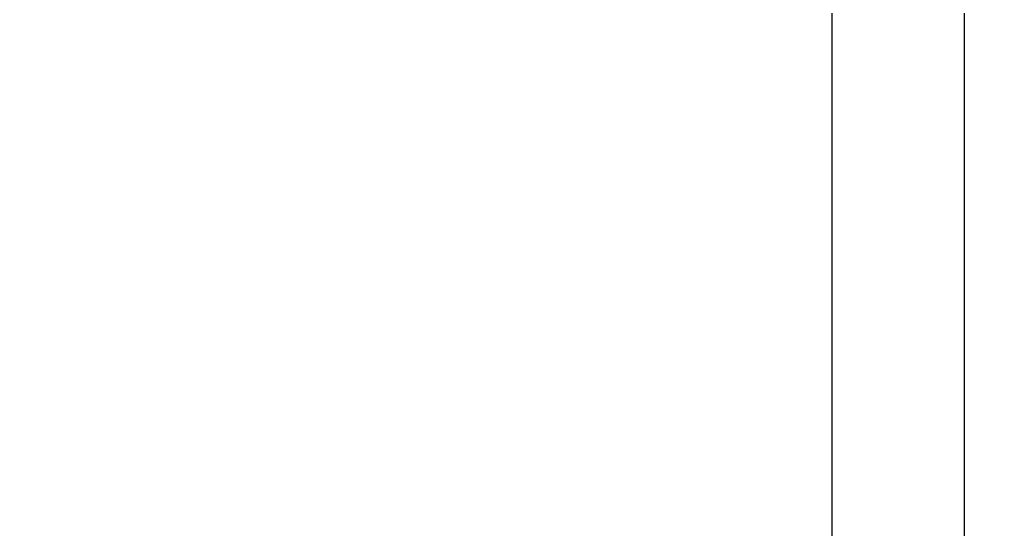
# Model space of a CAD drawing. Header units: inches. Extents: x 567115 to 582893, y 124948 to 133566.
# Drawn here: x 580448.32 to 580454.35, y 131767.45 to 131770.56 of the extents above; entities that cross this region are included whole.
import ezdxf

# ---------------------------------------------------------------- set-up
doc = ezdxf.new("R2010")
doc.units = ezdxf.units.IN
doc.header["$MEASUREMENT"] = 0
for name, color, linetype in [('BOARD', 3, 'Continuous'), ('kazeb', 15, 'Continuous'), ('LIGHTING', 3, 'Continuous')]:
    doc.layers.add(name, color=color, linetype=linetype)

# ---------------------------------------------------------------- blocks, each defined once
blk = doc.blocks.new('BOARD1')
at = {"layer": 'BOARD'}
for p, q in [((4.2142, -33.5113), (-24.1171, -33.5113)), ((5.2566, -34.6042), (-25.1722, -34.6042))]:
    blk.add_line(p, q, dxfattribs=at)

msp = doc.modelspace()

# ---------------------------------------------------------------- hatches: boundary and pattern name
at = {"layer": 'kazeb'}
h = msp.add_hatch(dxfattribs=at)
h.set_pattern_fill('LINE', color=256, scale=150, style=2)
edge = h.paths.add_edge_path()
edge.add_line((579985.5655, 131982.0949), (580405.5656, 131981.9824))
edge.add_line((580405.5656, 131981.9824), (580405.5656, 131933.374))
edge.add_line((580405.5656, 131933.374), (580405.5656, 131934.0391))
edge.add_line((580405.5656, 131934.0391), (580465.0656, 131934.0391))
edge.add_line((580465.0656, 131934.0391), (580465.0656, 131255.0391))
edge.add_line((580465.0656, 131255.0391), (580405.5658, 131255.0391))
edge.add_line((580405.5658, 131255.0391), (580405.5658, 131189.5391))
edge.add_line((580405.5658, 131189.5391), (579985.5655, 131189.5391))
edge.add_line((579985.5655, 131189.5391), (579985.5655, 131255.0391))
edge.add_line((579985.5655, 131255.0391), (579985.5655, 131565.044))
edge.add_line((579985.5655, 131565.044), (579985.5655, 131982.0387))

# ---------------------------------------------------------------- block references
at = {"layer": 'LIGHTING', "linetype": 'Continuous', "ltscale": 7, "xscale": 0.738630000007106, "yscale": 0.738630000007106, "zscale": 0.738630000007106, "rotation": 90}
msp.add_blockref('BOARD1', (580428.5149, 131773.0682), dxfattribs=at)

doc.saveas('drawing.dxf')
